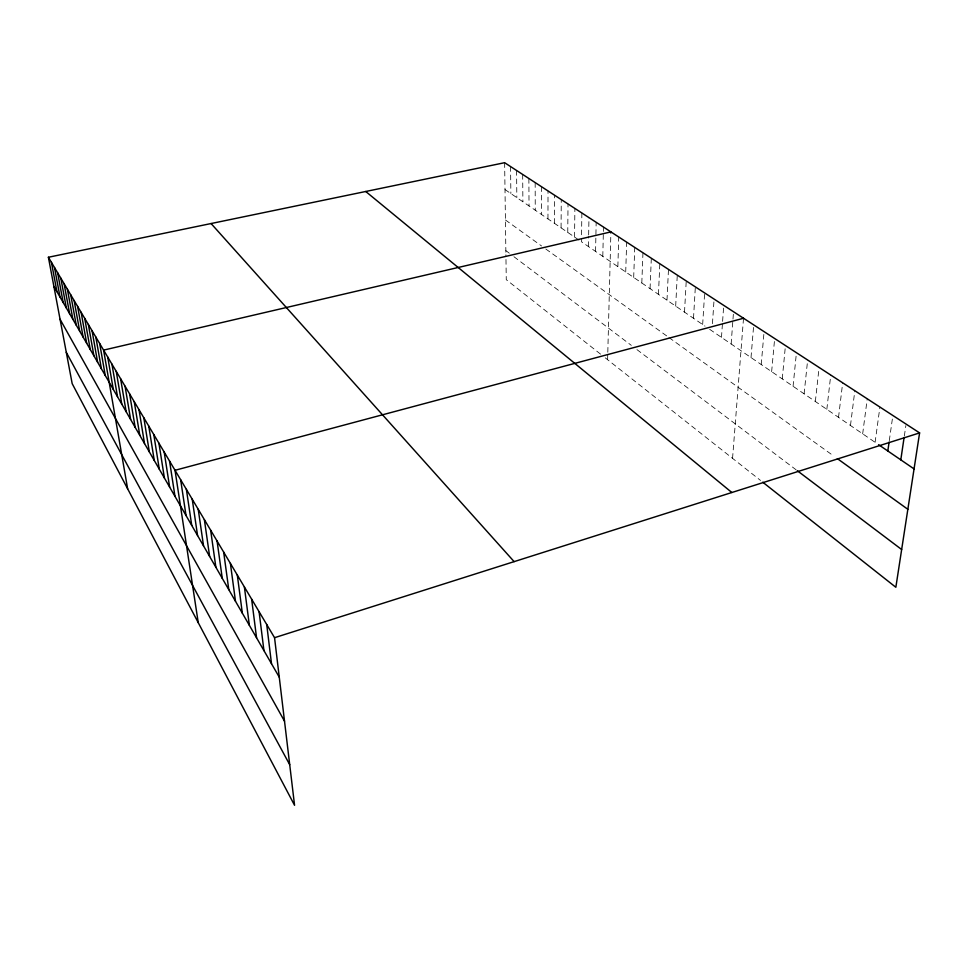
<?xml version="1.0" encoding="UTF-8"?>
<svg xmlns="http://www.w3.org/2000/svg" width="968" height="968" viewBox="0 0 968 968"><rect width="100%" height="100%" fill="white"/><g stroke="black" fill="none" stroke-linecap="round" stroke-linejoin="round"><path stroke-width="0.73" stroke-dasharray="4.84 3.63" d="M547.961 218.889L548.021 190.95M554.458 223.33L554.591 195.233M561.065 227.843L561.259 199.565M567.756 232.417L568.022 203.982M574.556 237.051L574.895 208.459M581.877 212.996L581.453 241.77L704.994 326.131M588.459 246.55L588.641 236.422M588.665 234.97L588.967 217.606M595.574 251.414L596.167 222.301M602.798 256.351L603.342 232.913M603.379 231.449L603.475 227.056M607.614 359.697L607.759 353.731M607.807 352.231L610.905 231.897M617.862 266.636L618.721 236.978M625.715 271.996L626.659 242.157M633.689 277.441L634.742 247.421M641.808 282.983L642.958 252.769M650.06 288.621L651.319 258.214M658.446 294.345L659.825 263.744M666.988 300.177L668.477 269.382M675.676 306.118L677.273 275.118M684.509 312.144L686.239 280.95M693.511 318.291L695.351 286.891M702.659 324.546L704.644 292.929M712.46 323.675L714.094 299.088M721.475 337.396L722.503 322.828M722.6 321.376L723.725 305.356M731.142 343.991L732.885 320.541M732.994 319.077L733.538 311.744M732.558 458.348L743.521 318.254M751.011 357.567L753.709 324.885M761.223 364.537L764.079 331.637M771.641 371.651L774.666 338.522M782.253 378.899L785.447 345.54M793.07 386.292L796.434 352.703M804.105 393.819L807.651 360.011M815.346 401.502L819.097 367.453M826.829 409.343L830.762 375.052M838.53 417.329L842.68 382.808M850.473 425.496L854.829 390.721M862.67 433.821L867.243 398.804M875.108 442.315L879.912 407.056M889.289 440.646L892.653 416.966M904.33 436.024L905.866 425.593M505.006 189.559L579.154 240.197M709.653 329.314L877.419 443.901M505.429 219.978L541.572 245.969M545.795 248.994L667.763 336.683M668.985 337.566L833.871 456.122M505.853 250.615L509.301 253.217M513.935 256.714L631.317 345.358M636.944 349.617L796.12 469.819M600.559 354.143L506.264 279.679L505.913 254.802M605.254 357.845L760.545 480.443M504.63 162.697L505.889 253.398M510.559 166.556L510.874 193.564M516.585 170.477L516.839 197.641M522.684 174.458L522.889 201.767M528.879 178.487L529.024 205.954M535.171 182.589L535.244 210.201M541.548 186.739L541.56 214.521"/><path stroke-width="1.45" d="M887.825 451.003L889.084 442.122M900.797 459.861L904.1 437.512M48.4 257.258L274.549 637.694L294.562 805.303L72.176 383.63L48.4 257.258L504.63 162.697L919.6 432.902L895.848 587.274L762.76 482.197M274.549 637.694L919.6 432.902M743.521 318.254L175.039 470.291L198.246 622.678M610.905 231.897L103.6 350.114L127.631 488.755M878.581 444.687L914.058 468.911M837.393 458.651L907.851 509.301M797.317 470.726L901.656 549.521M365.722 191.482L731.844 492.506M211.072 223.535L514.129 561.634M53.881 286.383L279.268 677.176M60.076 319.295L284.519 721.172M66.296 352.352L289.71 764.696M51.437 262.364L56.93 291.671M57.656 272.831L63.162 302.476M54.523 267.555L60.016 297.031M64.082 283.636L69.611 313.656M60.839 278.191L66.356 308.018M70.725 294.804L76.266 325.188M67.373 289.178L72.903 319.379M77.597 306.36L83.139 337.118M74.125 300.54L79.678 331.104M81.118 312.289L86.672 343.241M88.342 324.461L93.908 355.788M84.7 318.315L90.254 349.46M95.832 337.058L101.398 368.784M92.057 330.705L97.623 362.226M99.68 343.519L105.246 375.451M107.726 357.059L113.292 389.402M111.937 364.137L117.503 396.699M120.601 378.718L126.155 411.715M116.233 371.361L121.787 404.128M125.066 386.22L130.619 419.434M129.615 393.867L135.157 427.311M134.25 401.684L139.791 435.346M143.821 417.777L149.338 451.899M138.993 409.646L144.522 443.538M148.757 426.077L154.263 460.429M153.791 434.547L159.284 469.141M158.933 443.199L164.403 478.035M164.185 452.032L169.642 487.11M169.557 461.058L174.99 496.378M180.641 479.717L186.037 515.533M186.376 489.36L191.737 525.418M192.233 499.222L197.569 535.534M198.234 509.313L203.534 545.867M204.369 519.635L209.632 556.443M210.649 530.186L215.876 567.272M217.074 541.003L222.265 578.344M223.656 552.075L228.799 589.669M230.396 563.412L235.49 601.273M237.305 575.028L242.339 613.168M244.384 586.947L249.369 625.34M251.632 599.156L256.568 637.815M259.085 611.667L263.937 650.605M266.72 624.517L271.5 663.721"/></g></svg>
